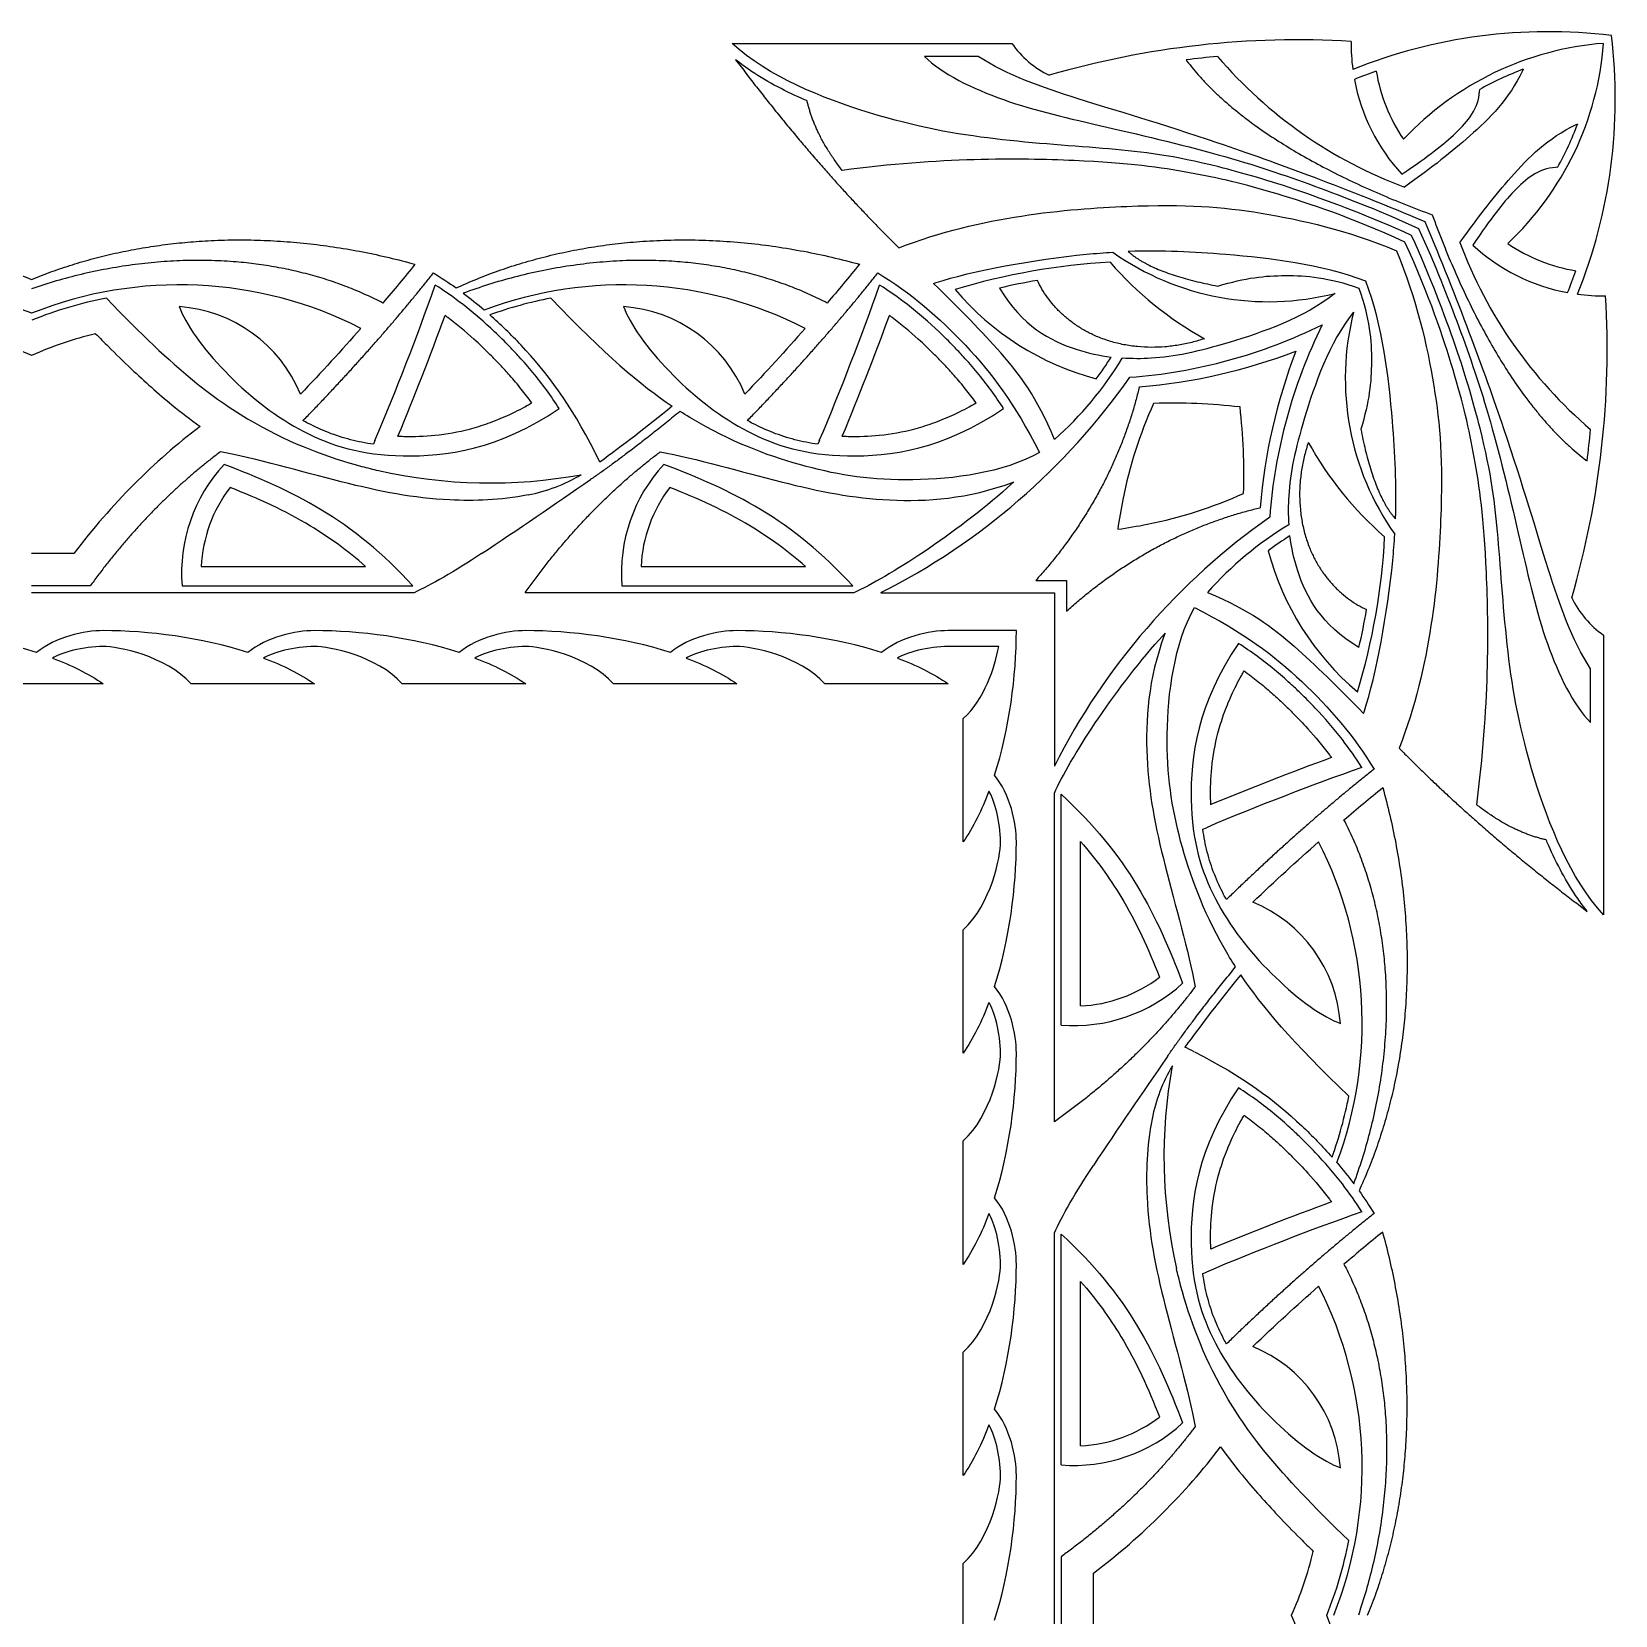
# Model space of a CAD drawing. Header units: millimetres. Extents: x -143 to 143, y -142 to 141.
# Drawn here: x 96.88 to 142.69, y 2.89 to 48.7 of the extents above; entities that cross this region are included whole.
import ezdxf

# ---------------------------------------------------------------- set-up
doc = ezdxf.new("R2010")
doc.units = ezdxf.units.MM
doc.header["$MEASUREMENT"] = 0
doc.layers.add('Layer 03', color=5, linetype='Continuous')

msp = doc.modelspace()

# ---------------------------------------------------------------- linework, layer by layer
at = {"layer": 'Layer 03'}
for p, q in [((117.138, 48.361), (125.234, 48.361)), ((117.242, 47.89), (117.438, 47.633)), ((124.256, 47.986), (122.707, 47.986)), ((130.273, 47.885), (130.299, 47.851)), ((135.147, 47.322), (135.142, 47.32)), ((140.026, 47.614), (140.004, 47.568)), ((138.764, 46.973), (138.767, 47.027)), ((141.557, 46.015), (141.603, 46.037)), ((141.017, 44.778), (140.962, 44.775)), ((122.963, 41.419), (123.039, 41.444)), ((141.309, 41.152), (141.312, 41.158)), ((101.145, 40.747), (101.178, 40.665)), ((114, 40.747), (114.033, 40.665)), ((104.725, 37.451), (104.772, 37.499)), ((117.581, 37.451), (117.628, 37.499)), ((106.807, 36.87), (106.763, 36.767)), ((119.663, 36.87), (119.619, 36.767)), ((141.841, 36.309), (141.875, 36.284)), ((125.293, 35.677), (125.101, 35.505)), ((125.252, 35.662), (125.293, 35.677)), ((98.097, 33.607), (96.875, 33.607)), ((101.781, 33.231), (106.536, 33.231)), ((114.505, 33.231), (119.259, 33.231)), ((98.569, 32.668), (96.875, 32.668)), ((101.228, 32.668), (107.904, 32.668)), ((113.951, 32.668), (120.628, 32.668)), ((125.929, 32.828), (126.818, 32.828)), ((126.818, 32.828), (126.818, 31.94)), ((107.938, 32.472), (96.875, 32.472)), ((120.662, 32.472), (111.152, 32.472)), ((121.445, 32.472), (126.462, 32.472)), ((126.462, 32.472), (126.462, 27.455)), ((125.364, 31.374), (123.39, 31.374)), ((129.494, 31.111), (129.666, 31.304)), ((129.666, 31.304), (129.651, 31.263)), ((142.351, 31.244), (142.351, 23.149)), ((124.854, 30.917), (123.39, 30.917)), ((141.975, 28.718), (141.975, 30.266)), ((98.944, 29.838), (95.374, 29.838)), ((105.055, 29.838), (101.485, 29.838)), ((111.167, 29.838), (107.596, 29.838)), ((117.278, 29.838), (113.708, 29.838)), ((123.39, 29.838), (119.819, 29.838)), ((135.408, 28.974), (135.433, 29.05)), ((123.827, 25.263), (123.827, 28.834)), ((126.462, 17.163), (126.462, 26.672)), ((126.657, 19.962), (126.657, 26.638)), ((130.757, 25.63), (130.86, 25.673)), ((127.221, 20.515), (127.221, 25.27)), ((131.489, 23.639), (131.441, 23.592)), ((141.622, 23.448), (141.88, 23.252)), ((123.827, 19.152), (123.827, 22.722)), ((134.655, 20.044), (134.737, 20.011)), ((123.827, 13.04), (123.827, 16.611)), ((126.462, 2.886), (126.462, 13.949)), ((126.657, 7.238), (126.657, 13.915)), ((127.221, 7.792), (127.221, 12.546)), ((130.757, 12.774), (130.86, 12.818)), ((131.489, 10.783), (131.441, 10.736)), ((123.827, 6.929), (123.827, 10.499)), ((134.655, 7.188), (134.737, 7.155)), ((123.827, 0.818), (123.827, 4.388)), ((126.657, 4.58), (126.657, 2.886)), ((127.596, 2.886), (127.596, 4.108)), ((126.462, -8.176), (126.462, 2.886)), ((126.657, 2.886), (126.657, 1.193)), ((127.596, 1.664), (127.596, 2.886))]:
    msp.add_line(p, q, dxfattribs=at)
for centre, radius, start, end in [((140.734, 33.635), 15.067, 82.9704, 111.9741), ((127.624, 46.745), 15.067, 338.0259, 7.0296), ((127.587, 50.027), 2.883, 215.2952, 243.7914), ((133.521, 22.672), 25.796, 86.6008, 106.2239), ((140.571, 48.327), 5.522, 179.0083, 187.4843), ((143.046, 39.485), 8.906, 94.4569, 136.7285), ((133.474, 49.056), 8.906, 313.2715, 355.5431), ((133.521, 22.672), 25.422, 95.2777, 97.3394), ((141.177, 56.531), 13.15, 220.529, 249.6002), ((140.571, 48.327), 5.522, 190.5034, 222.7695), ((140.734, 33.635), 14.784, 109.5948, 112.204), ((140.571, 48.327), 4.856, 189.0554, 214.3121), ((143.046, 39.485), 8.672, 110.3757, 119.5633), ((133.474, 49.056), 8.672, 330.4367, 339.6243), ((132.658, 48.697), 7.807, 234.7542, 284.2648), ((150.52, 47.188), 13.15, 200.3998, 229.471), ((142.316, 46.582), 5.522, 227.2305, 259.4966), ((142.316, 46.582), 4.856, 235.6879, 260.9446), ((129.037, 23.444), 18.61, 92.9548, 107.019), ((135.657, 48.607), 10.035, 220.9563, 241.1191), ((127.624, 46.745), 14.784, 337.796, 340.4052), ((92.598, 29.82), 11.558, 68.277, 116.9961), ((101.153, 29.82), 11.558, 63.0039, 111.723), ((33.958, 67.668), 79.091, 337.0831, 340.58106), ((114.009, 29.82), 11.558, 63.0039, 110.4486), ((46.814, 67.668), 79.091, 337.0831, 340.58106), ((129.787, 46.516), 8.139, 220.4189, 254.9568), ((129.037, 23.444), 18.319, 99.6374, 103.1334), ((101.153, 29.82), 11.369, 100.7207, 112.1021), ((114.009, 29.82), 11.369, 100.7207, 109.9316), ((116.661, 39.531), 25.796, 343.7761, 3.3992), ((142.316, 46.582), 5.522, 262.5157, 270.9917), ((100.858, 36.655), 4.102, 22.3579, 85.9961), ((33.958, 67.668), 79.655, 337.35497, 340.05226), ((113.714, 36.655), 4.102, 22.3579, 85.9961), ((46.814, 67.668), 79.655, 337.35497, 340.05226), ((142.686, 38.668), 7.807, 165.7352, 215.2458), ((92.598, 29.82), 10.431, 65.788, 76.5404), ((101.153, 29.82), 10.431, 103.4596, 114.212), ((127.526, 53.751), 15.089, 274.2464, 296.3091), ((147.74, 33.537), 15.089, 153.6909, 175.7536), ((127.532, 54.978), 16.611, 274.7936, 290.8531), ((148.968, 33.543), 16.611, 159.1469, 175.2064), ((119.737, 44.507), 10.152, 311.5121, 328.8548), ((119.737, 44.507), 9.861, 323.6042, 328.0479), ((112.618, 49.945), 19.575, 296.8027, 324.9501), ((129.885, 20.826), 17.13, 83.4664, 91.8415), ((114.815, 35.896), 17.13, 358.1585, 6.5336), ((116.661, 39.531), 25.422, 352.6606, 354.7223), ((142.596, 41.668), 10.035, 208.8809, 229.0437), ((95.818, 27.729), 19.46, 25.9687, 26.8619), ((105.865, 33.035), 4.652, 137.4066, 184.5268), ((110.134, 50.23), 14.585, 257.2122, 280.4258), ((-0.819, 200.269), 200.084, 303.59416, 304.68573), ((110.327, 39.991), 4.778, 280.9657, 300.7915), ((118.588, 33.035), 4.652, 137.4066, 184.5268), ((105.865, 33.035), 4.089, 142.6757, 177.2521), ((118.588, 33.035), 4.089, 142.6757, 177.2521), ((143.934, 18.628), 19.575, 125.0499, 153.1973), ((138.496, 25.748), 10.152, 121.1452, 138.4879), ((138.496, 25.748), 9.861, 121.9521, 126.3958), ((117.433, 35.048), 18.61, 342.981, 357.0452), ((140.505, 35.798), 8.139, 195.0432, 229.5811), ((144.017, 33.597), 2.883, 206.2086, 234.7048), ((117.433, 35.048), 18.319, 346.8666, 350.3626), ((161.658, -47.175), 79.655, 109.94774, 112.64503), ((161.658, -47.175), 79.091, 109.41894, 112.9169), ((123.809, 20.02), 11.558, 339.5514, 26.9961), ((130.644, 19.725), 4.102, 4.0039, 67.6421), ((127.025, 24.599), 4.652, 265.4732, 312.5934), ((127.025, 24.599), 4.089, 272.7479, 307.3243), ((121.719, 1.829), 19.46, 63.1381, 64.0313), ((294.258, -94.808), 200.084, 145.31427, 146.40584), ((133.98, 16.338), 4.778, 149.2085, 169.0343), ((144.219, 16.145), 14.585, 169.5742, 192.7878), ((123.809, 20.02), 11.369, 340.0684, 349.2793), ((161.658, -60.031), 79.655, 109.94774, 112.64503), ((161.658, -60.031), 79.091, 109.41894, 112.9169), ((123.809, 7.164), 11.558, 338.277, 26.9961), ((130.644, 6.869), 4.102, 4.0039, 67.6421), ((127.025, 11.875), 4.652, 265.4732, 312.5934), ((127.025, 11.875), 4.089, 272.7479, 307.3243), ((123.809, 7.164), 11.369, 337.8979, 349.2793), ((123.809, 7.164), 10.431, 335.788, 346.5404), ((123.809, -1.392), 10.431, 13.4596, 24.212), ((123.809, -1.392), 11.369, 10.7207, 22.1021)]:
    msp.add_arc(centre, radius, start, end, dxfattribs=at)
for points, degree in [([(136.799, 42.81), (134.359, 43.89), (130.743, 45.017), (128.191, 45.328), (124.746, 45.533), (121.337, 46.14), (118.186, 47.401), (117.138, 48.361)], 3), ([(117.438, 47.633), (119.666, 44.706), (121.961, 42.452)], 2), ([(120.324, 44.69), (119.537, 45.698), (119.309, 46.7)], 2), ([(136.605, 42.616), (135.013, 43.334), (132.704, 44.117), (130.449, 44.648), (127.725, 45.024), (123.149, 45.063), (120.324, 44.69)], 3), ([(138.68, 26.335), (139.053, 29.16), (139.013, 33.736), (138.637, 36.46), (138.106, 38.714), (137.323, 41.023), (136.605, 42.616)], 3), ([(142.351, 23.149), (141.39, 24.196), (140.129, 27.348), (139.522, 30.756), (139.317, 34.202), (139.007, 36.754), (137.88, 40.369), (136.799, 42.81)], 3), ([(104.772, 37.499), (106.807, 39.59), (108.5, 41.721)], 2), ([(107.965, 41.975), (107.663, 41.6), (107.352, 41.225), (107.033, 40.852)], 3), ([(108.5, 41.721), (108.725, 41.585), (108.944, 41.44), (109.157, 41.288)], 3), ([(117.628, 37.499), (119.663, 39.59), (121.356, 41.721)], 2), ([(120.821, 41.975), (120.518, 41.6), (120.208, 41.225), (119.889, 40.852)], 3), ([(121.356, 41.721), (122.302, 41.146), (123.975, 39.713), (125.311, 37.951), (126.034, 36.523)], 3), ([(131.192, 41.341), (132.002, 41.586), (133.095, 41.703), (134.402, 41.596), (135.27, 41.28)], 3), ([(135.27, 41.28), (135.586, 40.412), (135.692, 39.105), (135.575, 38.012), (135.33, 37.203)], 3), ([(109.362, 41.138), (109.571, 40.982), (109.774, 40.819), (109.971, 40.65)], 3), ([(111.894, 40.991), (113.45, 39.366), (114.504, 38.475), (115.407, 37.867)], 3), ([(106.4, 40.119), (105.841, 39.482), (105.258, 38.847), (104.652, 38.216)], 3), ([(119.256, 40.119), (118.697, 39.482), (118.114, 38.847), (117.508, 38.216)], 3), ([(115.634, 37.717), (114.22, 36.557), (113.044, 35.742)], 2), ([(115.407, 37.867), (114.657, 37.253), (113.959, 36.715), (113.314, 36.251)], 3), ([(129.334, 37.947), (128.937, 37.068), (128.635, 36.131), (128.441, 35.162)], 3), ([(101.75, 37.28), (100.406, 36.267), (99.188, 35.039), (98.097, 33.607)], 3), ([(102.336, 36.547), (100.247, 34.978), (98.569, 32.668)], 2), ([(111.152, 32.472), (112.883, 34.912), (115.06, 36.547)], 2), ([(115.06, 36.547), (116.064, 36.363), (118.76, 35.576), (121.572, 35.023), (123.961, 35.183), (125.252, 35.662)], 3), ([(104.945, 34.396), (104.208, 34.841), (103.438, 35.192), (102.614, 35.514)], 3), ([(117.668, 34.396), (116.931, 34.841), (116.161, 35.192), (115.337, 35.514)], 3), ([(125.101, 35.505), (123.629, 34.187), (121.634, 32.908), (120.662, 32.472)], 3), ([(129.152, 34.451), (130.121, 34.645), (131.058, 34.947), (131.936, 35.345)], 3), ([(128.441, 35.162), (128.384, 34.88), (128.337, 34.596), (128.298, 34.309)], 3), ([(106.536, 33.231), (106.018, 33.687), (105.49, 34.068), (104.945, 34.396)], 3), ([(119.259, 33.231), (118.742, 33.687), (118.213, 34.068), (117.668, 34.396)], 3), ([(128.298, 34.309), (128.585, 34.347), (128.87, 34.395), (129.152, 34.451)], 3), ([(109.889, 33.603), (109.116, 33.09), (108.408, 32.683), (107.938, 32.472)], 3), ([(130.512, 32.045), (131.94, 31.322), (133.703, 29.986), (135.136, 28.313), (135.711, 27.367)], 3), ([(97.019, 30.74), (95.68, 31.172), (94.141, 31.374), (92.833, 31.374)], 3), ([(98.944, 31.374), (98.401, 31.374), (97.558, 31.196), (97.019, 30.74)], 3), ([(103.131, 30.74), (101.791, 31.172), (100.252, 31.374), (98.944, 31.374)], 3), ([(105.055, 31.374), (104.513, 31.374), (103.669, 31.196), (103.131, 30.74)], 3), ([(109.242, 30.74), (107.902, 31.172), (106.364, 31.374), (105.055, 31.374)], 3), ([(111.167, 31.374), (110.624, 31.374), (109.78, 31.196), (109.242, 30.74)], 3), ([(115.353, 30.74), (114.014, 31.172), (112.475, 31.374), (111.167, 31.374)], 3), ([(117.278, 31.374), (116.736, 31.374), (115.892, 31.196), (115.353, 30.74)], 3), ([(121.465, 30.74), (120.125, 31.172), (118.586, 31.374), (117.278, 31.374)], 3), ([(123.39, 31.374), (122.847, 31.374), (122.003, 31.196), (121.465, 30.74)], 3), ([(124.729, 27.188), (125.161, 28.527), (125.364, 30.066), (125.364, 31.374)], 3), ([(129.651, 31.263), (129.173, 29.972), (129.013, 27.583), (129.565, 24.77), (130.352, 22.075), (130.536, 21.071)], 3), ([(98.944, 30.917), (98.386, 30.917), (97.696, 30.73), (97.476, 30.581)], 3), ([(101.485, 29.838), (100.759, 30.643), (99.361, 30.917), (98.944, 30.917)], 3), ([(105.055, 30.917), (104.497, 30.917), (103.807, 30.73), (103.587, 30.581)], 3), ([(107.596, 29.838), (106.87, 30.643), (105.472, 30.917), (105.055, 30.917)], 3), ([(111.167, 30.917), (110.609, 30.917), (109.918, 30.73), (109.698, 30.581)], 3), ([(113.708, 29.838), (112.981, 30.643), (111.584, 30.917), (111.167, 30.917)], 3), ([(117.278, 30.917), (116.72, 30.917), (116.03, 30.73), (115.81, 30.581)], 3), ([(119.819, 29.838), (119.093, 30.643), (117.695, 30.917), (117.278, 30.917)], 3), ([(123.39, 30.917), (122.832, 30.917), (122.141, 30.73), (121.921, 30.581)], 3), ([(123.827, 28.834), (124.436, 29.382), (124.741, 30.315), (124.854, 30.917)], 3), ([(126.462, 26.672), (126.897, 27.644), (128.176, 29.64), (129.494, 31.111)], 3), ([(97.476, 30.581), (98.021, 30.375), (98.521, 30.128), (98.944, 29.838)], 3), ([(103.587, 30.581), (104.132, 30.375), (104.632, 30.128), (105.055, 29.838)], 3), ([(109.698, 30.581), (110.243, 30.375), (110.744, 30.128), (111.167, 29.838)], 3), ([(115.81, 30.581), (116.355, 30.375), (116.855, 30.128), (117.278, 29.838)], 3), ([(121.921, 30.581), (122.466, 30.375), (122.966, 30.128), (123.39, 29.838)], 3), ([(136.441, 27.972), (138.695, 25.676), (141.622, 23.448)], 2), ([(125.364, 25.263), (125.364, 25.806), (125.186, 26.65), (124.729, 27.188)], 3), ([(135.711, 27.367), (133.579, 25.673), (131.489, 23.639)], 2), ([(124.57, 26.732), (124.365, 26.187), (124.118, 25.686), (123.827, 25.263)], 3), ([(124.907, 25.263), (124.907, 25.821), (124.719, 26.511), (124.57, 26.732)], 3), ([(134.841, 25.9), (135.215, 26.218), (135.589, 26.529), (135.964, 26.832)], 3), ([(140.689, 25.32), (139.687, 25.547), (138.68, 26.335)], 2), ([(123.827, 22.722), (124.632, 23.449), (124.907, 24.846), (124.907, 25.263)], 3), ([(124.729, 21.077), (125.161, 22.416), (125.364, 23.955), (125.364, 25.263)], 3), ([(127.221, 25.27), (127.676, 24.753), (128.057, 24.224), (128.386, 23.679)], 3), ([(132.205, 23.518), (132.837, 24.125), (133.471, 24.707), (134.108, 25.266)], 3), ([(128.386, 23.679), (128.831, 22.942), (129.181, 22.172), (129.504, 21.348)], 3), ([(129.732, 19.054), (130.546, 20.231), (131.706, 21.645)], 2), ([(125.364, 19.152), (125.364, 19.694), (125.186, 20.538), (124.729, 21.077)], 3), ([(131.856, 21.418), (131.243, 20.668), (130.704, 19.97), (130.24, 19.324)], 3), ([(134.98, 17.905), (133.355, 19.46), (132.464, 20.515), (131.856, 21.418)], 3), ([(124.57, 20.62), (124.365, 20.075), (124.118, 19.575), (123.827, 19.152)], 3), ([(124.907, 19.152), (124.907, 19.71), (124.719, 20.4), (124.57, 20.62)], 3), ([(130.536, 21.071), (128.901, 18.894), (126.462, 17.163)], 2), ([(123.827, 16.611), (124.632, 17.337), (124.907, 18.735), (124.907, 19.152)], 3), ([(124.729, 14.965), (125.161, 16.305), (125.364, 17.843), (125.364, 19.152)], 3), ([(126.462, 13.949), (126.672, 14.418), (127.079, 15.127), (127.592, 15.899)], 3), ([(134.639, 15.982), (134.808, 15.784), (134.971, 15.582), (135.127, 15.373)], 3), ([(135.277, 15.168), (135.429, 14.955), (135.574, 14.736), (135.711, 14.511)], 3), ([(125.364, 13.04), (125.364, 13.583), (125.186, 14.427), (124.729, 14.965)], 3), ([(124.57, 14.509), (124.365, 13.964), (124.118, 13.464), (123.827, 13.04)], 3), ([(124.907, 13.04), (124.907, 13.598), (124.719, 14.289), (124.57, 14.509)], 3), ([(135.711, 14.511), (133.579, 12.818), (131.489, 10.783)], 2), ([(135.964, 13.976), (135.589, 13.673), (135.215, 13.363), (134.841, 13.044)], 3), ([(123.827, 10.499), (124.632, 11.226), (124.907, 12.624), (124.907, 13.04)], 3), ([(124.729, 8.854), (125.161, 10.193), (125.364, 11.732), (125.364, 13.04)], 3), ([(127.221, 12.546), (127.676, 12.029), (128.057, 11.5), (128.386, 10.955)], 3), ([(132.205, 10.663), (132.837, 11.269), (133.471, 11.852), (134.108, 12.411)], 3), ([(128.386, 10.955), (128.831, 10.218), (129.181, 9.448), (129.504, 8.624)], 3), ([(125.364, 6.929), (125.364, 7.472), (125.186, 8.315), (124.729, 8.854)], 3), ([(124.57, 8.397), (124.365, 7.852), (124.118, 7.352), (123.827, 6.929)], 3), ([(124.907, 6.929), (124.907, 7.487), (124.719, 8.177), (124.57, 8.397)], 3), ([(130.536, 8.347), (128.967, 6.258), (126.657, 4.58)], 2), ([(127.596, 4.108), (129.029, 5.198), (130.256, 6.416), (131.269, 7.761)], 3), ([(123.827, 4.388), (124.632, 5.114), (124.907, 6.512), (124.907, 6.929)], 3), ([(124.729, 2.742), (125.161, 4.082), (125.364, 5.621), (125.364, 6.929)], 3)]:
    msp.add_open_spline(points, degree=degree, dxfattribs=at)
for points, knots in [([(119.309, 46.7), (119.258, 46.722), (118.936, 46.863), (118.357, 47.145), (117.721, 47.529), (117.362, 47.794), (117.242, 47.89)], [204.028963, 204.028963, 204.028963, 204.028963, 204.207534, 205.151686, 206.086007, 206.578333, 206.578333, 206.578333, 206.578333]), ([(122.707, 47.986), (123.203, 47.488), (125.008, 46.604), (127.817, 45.993), (131.616, 45.08), (134.104, 44.208), (135.942, 43.497), (136.998, 43.008)], [132.878391, 132.878391, 132.878391, 132.878391, 136.025829, 139.294092, 142.562355, 145.830618, 149.098882, 149.098882, 149.098882, 149.098882]), ([(137.189, 43.2), (134.965, 44.139), (130.78, 45.683), (127.047, 46.762), (125.128, 47.428), (124.256, 47.986)], [181.645595, 181.645595, 181.645595, 181.645595, 186.584965, 191.524337, 196.321979, 196.321979, 196.321979, 196.321979]), ([(140.004, 47.568), (139.62, 46.759), (138.493, 45.629), (137.421, 44.805), (136.594, 44.206)], [184.975306, 184.975306, 184.975306, 184.975306, 187.633946, 190.189501, 190.189501, 190.189501, 190.189501]), ([(136.518, 44.577), (137.313, 45.122), (138.139, 45.757), (138.734, 46.479), (138.764, 46.973)], [179.565792, 179.565792, 179.565792, 179.565792, 181.423649, 183.333208, 183.333208, 183.333208, 183.333208]), ([(138.195, 42.604), (138.795, 43.432), (139.619, 44.504), (140.748, 45.631), (141.557, 46.015)], [224.483398, 224.483398, 224.483398, 224.483398, 227.038953, 229.697593, 229.697593, 229.697593, 229.697593]), ([(140.962, 44.775), (140.468, 44.745), (139.746, 44.15), (139.111, 43.324), (138.566, 42.528)], [231.339691, 231.339691, 231.339691, 231.339691, 233.24925, 235.107107, 235.107107, 235.107107, 235.107107]), ([(121.961, 42.452), (124.362, 43.369), (129.298, 43.791), (132.284, 43.567), (134.937, 42.954), (136.356, 42.366)], [214.24848, 214.24848, 214.24848, 214.24848, 219.496533, 224.744586, 229.992638, 229.992638, 229.992638, 229.992638]), ([(141.975, 30.266), (141.418, 31.138), (140.751, 33.058), (139.672, 36.791), (138.128, 40.976), (137.189, 43.2)], [166.969211, 166.969211, 166.969211, 166.969211, 171.766854, 176.706225, 181.645595, 181.645595, 181.645595, 181.645595]), ([(136.998, 43.008), (137.486, 41.953), (138.197, 40.115), (139.07, 37.627), (139.982, 33.828), (140.594, 31.019), (141.477, 29.214), (141.975, 28.718)], [149.098882, 149.098882, 149.098882, 149.098882, 152.367145, 155.635408, 158.903671, 162.171934, 165.319372, 165.319372, 165.319372, 165.319372]), ([(123.039, 41.444), (124.075, 41.782), (126.195, 42.175), (127.906, 42.307), (128.153, 42.322)], [44.74621, 44.74621, 44.74621, 44.74621, 49.256201, 50.039357, 50.039357, 50.039357, 50.039357]), ([(135.477, 41.487), (134.128, 41.977), (131.721, 42.27), (129.59, 42.377), (128.602, 42.343)], [75.320658, 75.320658, 75.320658, 75.320658, 79.830648, 83.073795, 83.073795, 83.073795, 83.073795]), ([(136.356, 42.366), (136.943, 40.947), (137.556, 38.295), (137.78, 35.309), (137.359, 30.372), (136.441, 27.972)], [229.992638, 229.992638, 229.992638, 229.992638, 235.24069, 240.488743, 245.736796, 245.736796, 245.736796, 245.736796]), ([(112.137, 37.804), (112.019, 37.985), (111.776, 38.337), (111.387, 38.835), (111.025, 39.249), (110.655, 39.642), (110.13, 40.163), (109.424, 40.773), (108.827, 41.196), (108.55, 41.373)], [914.065319, 914.065319, 914.065319, 914.065319, 914.754967, 915.431579, 916.082826, 916.513334, 917.158018, 918.444134, 919.493344, 919.493344, 919.493344, 919.493344]), ([(124.992, 37.804), (124.874, 37.985), (124.632, 38.337), (124.243, 38.835), (123.881, 39.249), (123.51, 39.642), (122.986, 40.163), (122.28, 40.773), (121.683, 41.196), (121.406, 41.373)], [992.347127, 992.347127, 992.347127, 992.347127, 993.036775, 993.713387, 994.364634, 994.795143, 995.439826, 996.725942, 997.775152, 997.775152, 997.775152, 997.775152]), ([(126.466, 36.905), (125.936, 38.157), (125.043, 39.344), (123.734, 40.671), (122.963, 41.419)], [38.452416, 38.452416, 38.452416, 38.452416, 41.617124, 44.635638, 44.635638, 44.635638, 44.635638]), ([(124.875, 41.283), (125.54, 40.186), (126.705, 39.561), (127.776, 39.331), (128.104, 39.288)], [40.351395, 40.351395, 40.351395, 40.351395, 43.257898, 44.593229, 44.593229, 44.593229, 44.593229]), ([(136.332, 34.612), (136.367, 35.6), (136.259, 37.732), (135.966, 40.139), (135.477, 41.487)], [67.567521, 67.567521, 67.567521, 67.567521, 70.810668, 75.320658, 75.320658, 75.320658, 75.320658]), ([(99.038, 40.991), (101.058, 38.881), (103.412, 37.134), (105.611, 36.325), (106.745, 36.043), (106.906, 36.007)], [246.161206, 246.161206, 246.161206, 246.161206, 250.432431, 254.716753, 255.427223, 255.427223, 255.427223, 255.427223]), ([(134.581, 41.131), (133.689, 40.418), (131.227, 39.571), (129.687, 39.239), (128.711, 39.236), (128.426, 39.256)], [57.226542, 57.226542, 57.226542, 57.226542, 60.181596, 63.136651, 64.316529, 64.316529, 64.316529, 64.316529]), ([(101.178, 40.665), (101.395, 40.123), (102.5, 38.679), (104.685, 36.977), (107.276, 36.197), (110.404, 36.614), (112.137, 37.804)], [899.965189, 899.965189, 899.965189, 899.965189, 903.490222, 907.015254, 910.540287, 914.065319, 914.065319, 914.065319, 914.065319]), ([(111.343, 37.965), (111.245, 38.1), (111.039, 38.368), (110.732, 38.732), (110.431, 39.061), (110.088, 39.415), (109.595, 39.885), (109.15, 40.256), (108.861, 40.472), (108.834, 40.493)], [21.150787, 21.150787, 21.150787, 21.150787, 21.682903, 22.231053, 22.671436, 23.110711, 23.804699, 24.848568, 24.958904, 24.958904, 24.958904, 24.958904]), ([(113.179, 36.523), (112.455, 37.951), (111.532, 39.169), (110.447, 40.23), (110.133, 40.508)], [17.35656, 17.35656, 17.35656, 17.35656, 21.154838, 22.60809, 22.60809, 22.60809, 22.60809]), ([(114.033, 40.665), (114.25, 40.123), (115.355, 38.679), (117.541, 36.977), (120.131, 36.197), (123.259, 36.614), (124.992, 37.804)], [978.246997, 978.246997, 978.246997, 978.246997, 981.77203, 985.297063, 988.822095, 992.347127, 992.347127, 992.347127, 992.347127]), ([(124.198, 37.965), (124.1, 38.1), (123.895, 38.368), (123.588, 38.732), (123.286, 39.061), (122.944, 39.415), (122.451, 39.885), (122.006, 40.256), (121.717, 40.472), (121.689, 40.493)], [33.241176, 33.241176, 33.241176, 33.241176, 33.773292, 34.321442, 34.761824, 35.2011, 35.895088, 36.938957, 37.049293, 37.049293, 37.049293, 37.049293]), ([(135.12, 40.592), (134.407, 39.7), (133.561, 37.238), (133.228, 35.698), (133.225, 34.722), (133.245, 34.437)], [57.226542, 57.226542, 57.226542, 57.226542, 60.181596, 63.136651, 64.316529, 64.316529, 64.316529, 64.316529]), ([(98.725, 39.964), (98.848, 39.839), (99.189, 39.494), (99.911, 38.791), (100.786, 38.007), (101.471, 37.479), (101.75, 37.28)], [75.518231, 75.518231, 75.518231, 75.518231, 76.077643, 77.0697, 78.738196, 79.83225, 79.83225, 79.83225, 79.83225]), ([(107.472, 37), (107.527, 36.997), (107.884, 36.986), (108.582, 37.009), (109.401, 37.154), (110.096, 37.368), (110.657, 37.595), (111.072, 37.808), (111.301, 37.94), (111.343, 37.965)], [28.927924, 28.927924, 28.927924, 28.927924, 29.104665, 30.070112, 31.155603, 31.752509, 32.393733, 33.087196, 33.241176, 33.241176, 33.241176, 33.241176]), ([(126.034, 36.523), (124.954, 35.934), (122.135, 35.575), (119.316, 36.012), (117.115, 36.822), (115.822, 37.597), (115.634, 37.717)], [1019.016293, 1019.016293, 1019.016293, 1019.016293, 1023.300615, 1027.584937, 1031.869259, 1032.570407, 1032.570407, 1032.570407, 1032.570407]), ([(120.328, 37), (120.383, 36.997), (120.74, 36.986), (121.438, 37.009), (122.256, 37.154), (122.952, 37.368), (123.513, 37.595), (123.927, 37.808), (124.157, 37.94), (124.198, 37.965)], [28.927924, 28.927924, 28.927924, 28.927924, 29.104665, 30.070112, 31.155603, 31.752509, 32.393733, 33.087196, 33.241176, 33.241176, 33.241176, 33.241176]), ([(106.763, 36.767), (106.54, 36.798), (106.099, 36.883), (105.467, 37.087), (105.016, 37.295), (104.776, 37.424), (104.725, 37.451)], [924.756265, 924.756265, 924.756265, 924.756265, 925.47704, 926.188062, 926.876999, 927.060273, 927.060273, 927.060273, 927.060273]), ([(119.619, 36.767), (119.396, 36.798), (118.955, 36.883), (118.322, 37.087), (117.872, 37.295), (117.631, 37.424), (117.581, 37.451)], [1003.038073, 1003.038073, 1003.038073, 1003.038073, 1003.758848, 1004.46987, 1005.158807, 1005.342081, 1005.342081, 1005.342081, 1005.342081]), ([(111.236, 35.299), (110.434, 35.144), (108.527, 35.087), (106.036, 35.576), (103.341, 36.363), (102.336, 36.547)], [188.769591, 188.769591, 188.769591, 188.769591, 191.212834, 194.929811, 198.646787, 198.646787, 198.646787, 198.646787]), ([(107.904, 32.668), (107.049, 33.613), (105.312, 34.997), (103.423, 35.815), (102.44, 36.183)], [36.382544, 36.382544, 36.382544, 36.382544, 39.995738, 43.459272, 43.459272, 43.459272, 43.459272]), ([(120.628, 32.668), (119.773, 33.613), (118.036, 34.997), (116.146, 35.815), (115.164, 36.183)], [36.382544, 36.382544, 36.382544, 36.382544, 39.995738, 43.459272, 43.459272, 43.459272, 43.459272]), ([(135.273, 30.886), (134.176, 31.551), (133.551, 32.715), (133.32, 33.786), (133.278, 34.115)], [66.412925, 66.412925, 66.412925, 66.412925, 69.319428, 70.65476, 70.65476, 70.65476, 70.65476]), ([(135.433, 29.05), (135.771, 30.086), (136.165, 32.205), (136.296, 33.917), (136.311, 34.163)], [44.74621, 44.74621, 44.74621, 44.74621, 49.256201, 50.039357, 50.039357, 50.039357, 50.039357]), ([(130.894, 32.477), (132.146, 31.946), (133.334, 31.054), (134.66, 29.744), (135.408, 28.974)], [38.452416, 38.452416, 38.452416, 38.452416, 41.617124, 44.635638, 44.635638, 44.635638, 44.635638]), ([(131.706, 21.645), (131.586, 21.832), (130.812, 23.126), (130.002, 25.326), (129.564, 28.146), (129.923, 30.965), (130.512, 32.045)], [1076.193529, 1076.193529, 1076.193529, 1076.193529, 1076.894677, 1081.178999, 1085.463321, 1089.747642, 1089.747642, 1089.747642, 1089.747642]), ([(131.794, 31.003), (130.604, 29.27), (130.187, 26.142), (130.966, 23.552), (132.669, 21.366), (134.112, 20.261), (134.655, 20.044)], [770.806434, 770.806434, 770.806434, 770.806434, 774.331466, 777.856499, 781.381532, 784.906564, 784.906564, 784.906564, 784.906564]), ([(135.362, 27.417), (135.185, 27.693), (134.762, 28.29), (134.152, 28.996), (133.632, 29.521), (133.239, 29.892), (132.824, 30.254), (132.326, 30.642), (131.974, 30.885), (131.794, 31.003)], [765.378409, 765.378409, 765.378409, 765.378409, 766.427619, 767.713736, 768.358419, 768.788928, 769.440175, 770.116787, 770.806434, 770.806434, 770.806434, 770.806434]), ([(130.989, 26.338), (130.987, 26.394), (130.976, 26.751), (130.998, 27.449), (131.144, 28.267), (131.357, 28.962), (131.584, 29.523), (131.797, 29.938), (131.93, 30.167), (131.954, 30.209)], [28.927924, 28.927924, 28.927924, 28.927924, 29.104665, 30.070112, 31.155603, 31.752509, 32.393733, 33.087196, 33.241176, 33.241176, 33.241176, 33.241176]), ([(131.954, 30.209), (132.089, 30.111), (132.357, 29.906), (132.721, 29.598), (133.051, 29.297), (133.404, 28.954), (133.874, 28.461), (134.245, 28.017), (134.462, 27.728), (134.482, 27.7)], [21.150787, 21.150787, 21.150787, 21.150787, 21.682903, 22.231053, 22.671436, 23.110711, 23.804699, 24.848568, 24.958904, 24.958904, 24.958904, 24.958904]), ([(126.657, 26.638), (127.602, 25.784), (128.986, 24.046), (129.804, 22.157), (130.173, 21.175)], [36.382544, 36.382544, 36.382544, 36.382544, 39.995738, 43.459272, 43.459272, 43.459272, 43.459272]), ([(131.441, 23.592), (131.413, 23.642), (131.284, 23.883), (131.076, 24.333), (130.872, 24.966), (130.787, 25.406), (130.757, 25.63)], [1103.421854, 1103.421854, 1103.421854, 1103.421854, 1103.605129, 1104.294066, 1105.005088, 1105.725862, 1105.725862, 1105.725862, 1105.725862]), ([(141.88, 23.252), (141.784, 23.373), (141.518, 23.732), (141.134, 24.368), (140.852, 24.947), (140.711, 25.269), (140.689, 25.32)], [253.406944, 253.406944, 253.406944, 253.406944, 253.89927, 254.833591, 255.777743, 255.956314, 255.956314, 255.956314, 255.956314]), ([(130.512, 19.189), (131.94, 18.466), (133.159, 17.542), (134.22, 16.458), (134.498, 16.144)], [17.35656, 17.35656, 17.35656, 17.35656, 21.154837, 22.60809, 22.60809, 22.60809, 22.60809]), ([(131.794, 18.147), (130.604, 16.414), (130.187, 13.286), (130.966, 10.696), (132.669, 8.51), (134.112, 7.405), (134.655, 7.188)], [849.088243, 849.088243, 849.088243, 849.088243, 852.613274, 856.138307, 859.66334, 863.188373, 863.188373, 863.188373, 863.188373]), ([(135.362, 14.561), (135.185, 14.838), (134.762, 15.435), (134.152, 16.141), (133.632, 16.665), (133.239, 17.036), (132.824, 17.398), (132.326, 17.786), (131.974, 18.029), (131.794, 18.147)], [843.660217, 843.660217, 843.660217, 843.660217, 844.709427, 845.995544, 846.640227, 847.070736, 847.721983, 848.398595, 849.088243, 849.088243, 849.088243, 849.088243]), ([(129.289, 17.247), (129.133, 16.444), (129.076, 14.538), (129.565, 12.047), (130.352, 9.351), (130.536, 8.347)], [263.484489, 263.484489, 263.484489, 263.484489, 265.927732, 269.644709, 273.361685, 273.361685, 273.361685, 273.361685]), ([(130.989, 13.483), (130.987, 13.538), (130.976, 13.895), (130.998, 14.593), (131.144, 15.411), (131.357, 16.107), (131.584, 16.668), (131.797, 17.082), (131.93, 17.312), (131.954, 17.353)], [19.266633, 19.266633, 19.266633, 19.266633, 19.443375, 20.408821, 21.494313, 22.091218, 22.732442, 23.425905, 23.579886, 23.579886, 23.579886, 23.579886]), ([(131.954, 17.353), (132.089, 17.255), (132.357, 17.05), (132.721, 16.743), (133.051, 16.441), (133.404, 16.098), (133.874, 15.606), (134.245, 15.161), (134.462, 14.872), (134.482, 14.844)], [23.579886, 23.579886, 23.579886, 23.579886, 24.112001, 24.660151, 25.100534, 25.539809, 26.233797, 27.277666, 27.388002, 27.388002, 27.388002, 27.388002]), ([(126.657, 13.915), (127.602, 13.06), (128.986, 11.323), (129.804, 9.433), (130.173, 8.451)], [36.972591, 36.972591, 36.972591, 36.972591, 40.585784, 44.049319, 44.049319, 44.049319, 44.049319]), ([(134.98, 5.049), (132.87, 7.069), (131.123, 9.422), (130.314, 11.622), (130.033, 12.755), (129.996, 12.917)], [246.161206, 246.161206, 246.161206, 246.161206, 250.432431, 254.716753, 255.427223, 255.427223, 255.427223, 255.427223]), ([(131.441, 10.736), (131.413, 10.786), (131.284, 11.027), (131.076, 11.477), (130.872, 12.11), (130.787, 12.551), (130.757, 12.774)], [836.093289, 836.093289, 836.093289, 836.093289, 836.276563, 836.9655, 837.676522, 838.397296, 838.397296, 838.397296, 838.397296]), ([(131.269, 7.761), (131.468, 7.482), (131.996, 6.797), (132.781, 5.922), (133.483, 5.2), (133.829, 4.858), (133.954, 4.736)], [96.341241, 96.341241, 96.341241, 96.341241, 97.435296, 99.103792, 100.095848, 100.65526, 100.65526, 100.65526, 100.65526])]:
    msp.add_open_spline(points, degree=3, knots=knots, dxfattribs=at)
for points, weights in [([(130.299, 47.851), (132.23, 45.301), (137.393, 43.404)], [1, 0.962677498974, 1]), ([(137.393, 43.404), (139.29, 38.241), (141.841, 36.309)], [1, 0.962677498974, 1]), ([(85.786, 41.975), (91.766, 43.625), (96.875, 41.537)], [1.00116640451, 0.943709866866, 0.99166073617]), ([(96.875, 41.537), (101.985, 43.625), (107.965, 41.975)], [0.99166073617, 0.943709889731, 1.00116634971]), ([(109.157, 41.288), (114.459, 43.73), (120.821, 41.975)], [0.997786398583, 0.940266674673, 1.00116637547]), ([(128.602, 42.343), (129.278, 41.705), (131.192, 41.341)], [1, 0.954157824429, 1]), ([(107.033, 40.852), (102.555, 43.19), (96.875, 41.267)], [1.00346085523, 0.908149929035, 0.993266671418]), ([(119.889, 40.852), (115.233, 43.282), (109.362, 41.138)], [1.00346076108, 0.904746050662, 0.999576502942]), ([(130.81, 39.82), (127.33, 38.667), (125.971, 41.504)], [0.999999890725, 0.770834375974, 0.998525448077]), ([(128.92, 38.426), (128.179, 35.316), (125.929, 32.828)], [0.999999988268, 0.97539571835, 1]), ([(135.33, 37.203), (135.694, 35.288), (136.332, 34.612)], [1, 0.954157824429, 1]), ([(133.809, 36.821), (132.656, 33.341), (135.493, 31.981)], [0.999999890725, 0.770834212062, 0.998525773792]), ([(126.818, 31.94), (129.306, 34.189), (132.415, 34.931)], [1, 0.97539571835, 0.999999988268]), ([(135.964, 26.832), (137.72, 20.47), (135.277, 15.168)], [1.00116637547, 0.940266689192, 0.997786371156]), ([(135.127, 15.373), (137.272, 21.244), (134.841, 25.9)], [0.999576457724, 0.904746051588, 1.00346080815]), ([(135.526, 2.886), (137.614, 7.996), (135.964, 13.976)], [0.99166073617, 0.943709866866, 1.00116640451]), ([(134.841, 13.044), (137.179, 8.565), (135.257, 2.886)], [1.00346085523, 0.908149929035, 0.993266671418])]:
    msp.add_rational_spline(points, weights, degree=2, dxfattribs=at)

doc.saveas('drawing.dxf')
